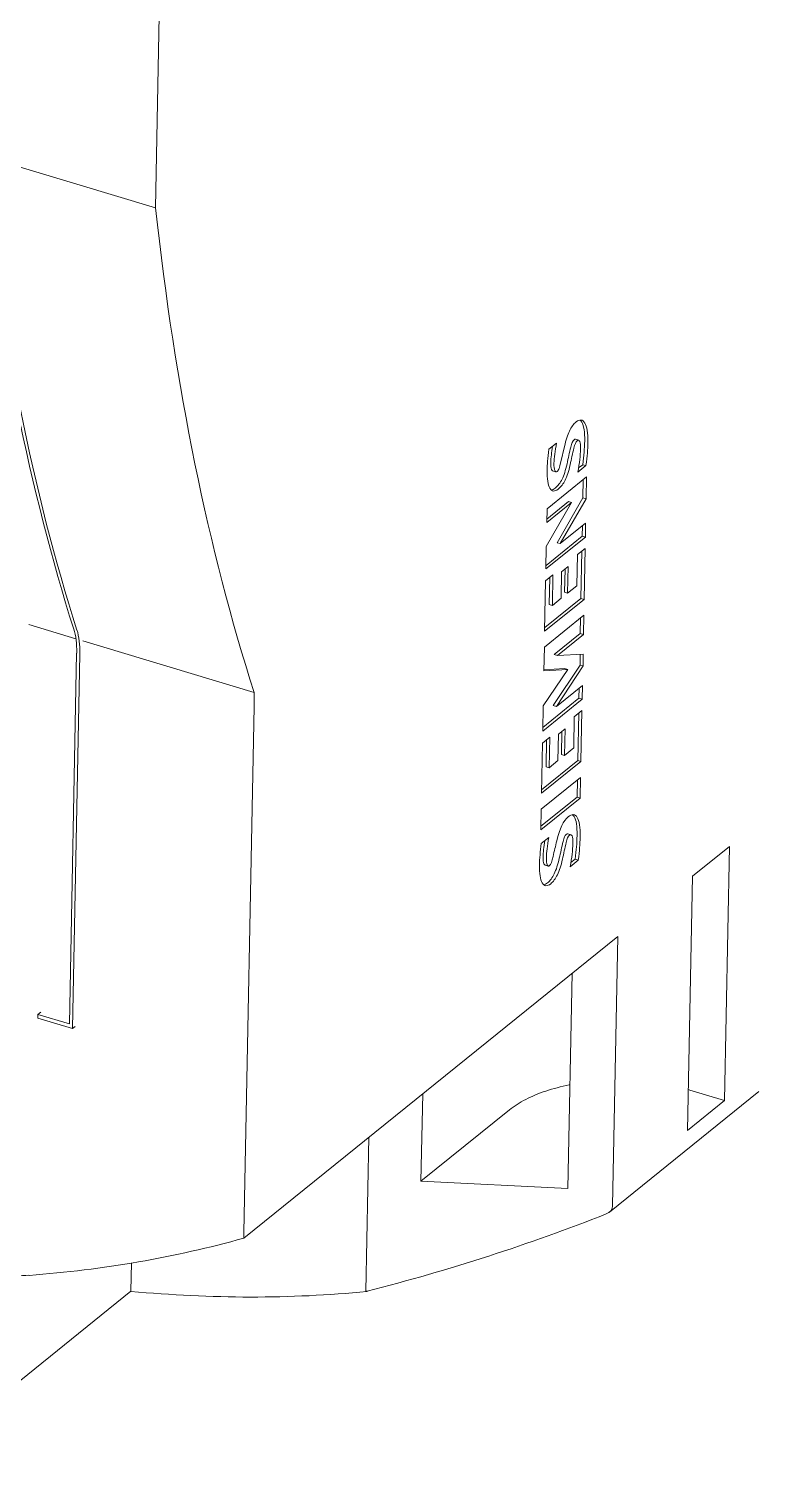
# Model space of a CAD drawing. Header units: inches. Extents: x 67578 to 72421, y -34894 to -31675.
# Drawn here: x 69262.1 to 69293.1, y -33946.9 to -33885.3 of the extents above; entities that cross this region are included whole.
import ezdxf

# ---------------------------------------------------------------- set-up
doc = ezdxf.new("R2010")
doc.units = ezdxf.units.IN
doc.header["$MEASUREMENT"] = 0

# ---------------------------------------------------------------- blocks, each defined once
blk = doc.blocks.new('A$C24EF5112')
at = {"color": 0, "linetype": 'Continuous', "lineweight": 0, "extrusion": (1.17636e-17, 0.017452, 0.999848)}
for p, q in [((-132.43, 284.98), (-136.67, 66.76)), ((-149.31, 70.57), (-136.67, 66.76)), ((-107.67, 48.98), (-107.1, 49.43)), ((-105.71, 49.71), (-105.47, 49.64)), ((-106.8, 48.04), (-106.52, 49.18)), ((-107.39, 47.38), (-107.15, 47.31)), ((-104.94, 47.76), (-105.53, 47.29)), ((-105.17, 47.83), (-105.48, 47.59)), ((-105.17, 47.83), (-104.94, 47.76)), ((-107.8, 44.58), (-104.9, 46.93)), ((-105.13, 46.74), (-105.16, 45.39)), ((-104.9, 46.93), (-104.93, 45.32)), ((-107.86, 41.8), (-105.99, 45.04)), ((-106.22, 45.11), (-107.82, 43.82)), ((-105.99, 45.04), (-107.82, 43.56)), ((-105.16, 45.39), (-107.06, 42.08)), ((-104.93, 45.32), (-106.83, 42.01)), ((-106.22, 45.11), (-105.99, 45.04)), ((-105.16, 45.39), (-104.93, 45.32)), ((-107.82, 43.56), (-107.8, 44.58)), ((-106.83, 42.01), (-104.96, 43.52)), ((-105.2, 43.32), (-105.22, 42.56)), ((-104.96, 43.52), (-104.98, 42.49)), ((-104.98, 42.49), (-107.89, 40.15)), ((-107.89, 40.15), (-107.86, 41.8)), ((-105.22, 42.56), (-107.88, 40.41)), ((-107.06, 42.08), (-106.83, 42.01)), ((-105.22, 42.56), (-104.98, 42.49)), ((-105.61, 38.91), (-105.56, 41.2)), ((-105.56, 41.2), (-105, 41.65)), ((-105.24, 41.46), (-105.31, 37.97)), ((-105, 41.65), (-105.07, 37.9)), ((-107.91, 39.27), (-107.37, 39.7)), ((-107.37, 39.7), (-107.41, 37.46)), ((-106.77, 37.98), (-106.73, 39.93)), ((-106.73, 39.93), (-106.25, 40.32)), ((-106.48, 40.13), (-106.52, 38.44)), ((-106.25, 40.32), (-106.29, 38.37)), ((-107.98, 35.56), (-107.91, 39.27)), ((-107.61, 39.51), (-107.64, 37.53)), ((-106.29, 38.37), (-105.61, 38.91)), ((-105.07, 37.9), (-107.98, 35.56)), ((-105.31, 37.97), (-107.97, 35.82)), ((-107.64, 37.53), (-107.41, 37.46)), ((-107.41, 37.46), (-106.77, 37.98)), ((-106.52, 38.44), (-106.29, 38.37)), ((-105.31, 37.97), (-105.07, 37.9)), ((-108, 34.38), (-105.1, 36.73)), ((-105.33, 36.54), (-105.36, 35.38)), ((-105.1, 36.73), (-105.12, 35.31)), ((-146.01, 36.04), (-142.54, 34.99)), ((-105.36, 35.38), (-107.27, 33.84)), ((-105.12, 35.31), (-107.04, 33.77)), ((-105.36, 35.38), (-105.12, 35.31)), ((-142.04, 34.84), (-129.39, 31.03)), ((-108.04, 32.63), (-108, 34.38)), ((-142.49, 33.94), (-143.02, 6.6)), ((-142.26, 33.87), (-142.79, 6.25)), ((-107.27, 33.84), (-107.04, 33.77)), ((-107.04, 33.77), (-105.13, 33.86)), ((-105.36, 33.85), (-105.37, 33.06)), ((-105.13, 33.86), (-105.14, 32.99)), ((-108.09, 30.04), (-106.28, 32.74)), ((-106.28, 32.74), (-108.04, 32.63)), ((-106.52, 32.81), (-108.03, 32.71)), ((-105.37, 33.06), (-107.35, 30.08)), ((-105.14, 32.99), (-107.11, 30.01)), ((-106.52, 32.81), (-106.28, 32.74)), ((-105.37, 33.06), (-105.14, 32.99)), ((-129.39, 31.03), (-129.41, 29.99)), ((-107.11, 30.01), (-105.2, 31.56)), ((-105.43, 31.37), (-105.45, 30.61)), ((-105.2, 31.56), (-105.22, 30.54)), ((-129.41, 29.99), (-130.17, -8.79)), ((-105.45, 30.61), (-108.12, 28.45)), ((-105.22, 30.54), (-108.12, 28.19)), ((-108.12, 28.19), (-108.09, 30.04)), ((-107.35, 30.08), (-107.11, 30.01)), ((-105.45, 30.61), (-105.22, 30.54)), ((-105.84, 26.95), (-105.8, 29.24)), ((-105.8, 29.24), (-105.23, 29.7)), ((-105.47, 29.51), (-105.54, 26.01)), ((-105.23, 29.7), (-105.31, 25.94)), ((-107, 26.01), (-106.96, 27.96)), ((-106.96, 27.96), (-106.48, 28.35)), ((-106.72, 28.16), (-106.75, 26.47)), ((-106.48, 28.35), (-106.52, 26.4)), ((-108.21, 23.6), (-108.14, 27.31)), ((-108.14, 27.31), (-107.6, 27.74)), ((-107.84, 27.55), (-107.88, 25.56)), ((-107.6, 27.74), (-107.64, 25.49)), ((-106.52, 26.4), (-105.84, 26.95)), ((-105.54, 26.01), (-108.21, 23.86)), ((-105.31, 25.94), (-108.21, 23.6)), ((-107.64, 25.49), (-107, 26.01)), ((-106.75, 26.47), (-106.52, 26.4)), ((-105.54, 26.01), (-105.31, 25.94)), ((-108.23, 22.43), (-105.33, 24.77)), ((-107.88, 25.56), (-107.64, 25.49)), ((-105.33, 24.77), (-105.36, 23.25)), ((-105.57, 24.58), (-105.59, 23.32)), ((-105.59, 23.32), (-108.26, 21.17)), ((-105.36, 23.25), (-108.26, 20.91)), ((-105.59, 23.32), (-105.36, 23.25)), ((-108.26, 20.91), (-108.23, 22.43)), ((-108.23, 19.89), (-107.67, 20.34)), ((-106.27, 20.62), (-106.03, 20.55)), ((-97.09, 17.48), (-94.35, 19.69)), ((-94.35, 19.69), (-94.71, 0.95)), ((-107.95, 18.31), (-107.71, 18.24)), ((-105.5, 18.67), (-106.1, 18.19)), ((-105.74, 18.74), (-106.04, 18.49)), ((-105.74, 18.74), (-105.5, 18.67)), ((-97.09, 17.48), (-97.46, -1.26)), ((-130.17, -9.2), (-102.58, 13.05)), ((-102.58, 13.05), (-102.97, -6.82)), ((-105.95, 10.33), (-106.26, -5.53)), ((-145.34, 7.3), (-145.13, 7.46)), ((-145.34, 7.3), (-145.34, 7.01)), ((-143.02, 6.6), (-145.34, 7.3)), ((-145.34, 7.01), (-142.79, 6.25)), ((-142.79, 6.25), (-142.59, 6.41)), ((-117.1, -5), (-116.97, 1.45)), ((-103.21, -7.28), (-92.18, 1.61)), ((-94.71, 0.95), (-97.27, 1.72)), ((-110.58, 0.26), (-117.1, -5)), ((-97.46, -1.26), (-94.71, 0.95)), ((-121.17, -13.11), (-120.95, -1.76)), ((-117.1, -5), (-106.26, -5.53)), ((-130.17, -8.79), (-130.17, -9.2)), ((-138.44, -11.03), (-138.48, -13.12)), ((-155.64, -26.96), (-138.48, -13.12)), ((-121.08, -13.13), (-121.17, -13.11)), ((-121.17, -13.11), (-121.06, -13.11)), ((-121.06, -13.11), (-121.08, -13.13))]:
    blk.add_line(p, q, dxfattribs=at)
at = {"color": 0, "linetype": 'Continuous', "lineweight": 0}
for centre, major_axis, ratio, start_param, end_param in [((-41.4, 195.08), (-62.3, -206.82), 0.437606, 5.486055, 5.712876), ((-41.17, 195.01), (-62.3, -206.82), 0.437606, 5.486055, 5.712876), ((-28.32, 191.13), (62.3, 206.82), 0.437606, 2.340584, 2.576724), ((-145.23, 31.73), (1.56, 5.17), 0.437606, 5.281852, 5.712876), ((-145, 31.66), (1.56, 5.17), 0.437606, 5.281852, 5.712876), ((-168.63, 88.2), (135.13, -12.87), 0.781976, 5.145439, 5.288633), ((-103.87, -6.78), (0.901, -0.086), 0.781976, 5.288633, 6.342277), ((-180.45, 98.63), (76.27, -94.58), 0.75727, 5.801958, 5.967689), ((-100.79, -168.22), (107.65, -133.5), 0.75727, 2.635944, 2.642683), ((-157.38, 97.28), (-76.27, 94.58), 0.75727, 2.50642, 2.679021)]:
    blk.add_ellipse(centre, major_axis=major_axis, ratio=ratio, start_param=start_param, end_param=end_param, dxfattribs=at)
for points, knots in [([(-106.52, 49.18), (-106.41, 49.65), (-106.29, 50.02), (-106.01, 50.61), (-105.85, 50.83), (-105.39, 51.2), (-105.18, 51.17), (-104.86, 50.63), (-104.78, 50.17), (-104.8, 49.21), (-104.81, 48.93), (-104.85, 48.42), (-104.89, 48.11), (-104.94, 47.76)], [0, 0, 0, 0, 0.166268, 0.166268, 0.333878, 0.333878, 0.563503, 0.563503, 0.792499, 0.792499, 0.895897, 0.895897, 1, 1, 1, 1]), ([(-105.37, 51.12), (-105.33, 51.09), (-105.29, 51.04), (-105.09, 50.7), (-105.01, 50.24), (-105.03, 49.28), (-105.05, 49), (-105.09, 48.49), (-105.12, 48.18), (-105.17, 47.83)], [0.5080652, 0.5080652, 0.5080652, 0.5080652, 0.5635033, 0.5635033, 0.7924986, 0.7924986, 0.895897, 0.895897, 1, 1, 1, 1]), ([(-107.39, 49.2), (-107.47, 48.73), (-107.52, 48.33), (-107.53, 47.76), (-107.51, 47.58), (-107.44, 47.43), (-107.42, 47.39), (-107.39, 47.38)], [0.0633107, 0.0633107, 0.0633107, 0.0633107, 0.3653686, 0.3653686, 0.5914017, 0.5914017, 0.7093474, 0.7093474, 0.7093474, 0.7093474]), ([(-107.1, 49.43), (-107.22, 48.83), (-107.29, 48.33), (-107.3, 47.69), (-107.28, 47.51), (-107.19, 47.31), (-107.13, 47.28), (-107, 47.39), (-106.95, 47.46), (-106.91, 47.56)], [0, 0, 0, 0, 0.365369, 0.365369, 0.591402, 0.591402, 0.817435, 0.817435, 1, 1, 1, 1]), ([(-105.71, 49.71), (-105.74, 49.71), (-105.77, 49.7), (-105.91, 49.59), (-106, 49.4), (-106.15, 48.72), (-106.24, 48.31), (-106.33, 47.9)], [0.4541125, 0.4541125, 0.4541125, 0.4541125, 0.5173251, 0.5173251, 0.7122935, 0.7122935, 1, 1, 1, 1]), ([(-105.53, 47.29), (-105.41, 47.95), (-105.34, 48.52), (-105.33, 49.24), (-105.35, 49.43), (-105.44, 49.64), (-105.49, 49.67), (-105.68, 49.52), (-105.77, 49.33), (-105.92, 48.65), (-106.01, 48.24), (-106.1, 47.83)], [0, 0, 0, 0, 0.246304, 0.246304, 0.382745, 0.382745, 0.517325, 0.517325, 0.712294, 0.712294, 1, 1, 1, 1]), ([(-106.1, 47.83), (-106.21, 47.35), (-106.33, 46.97), (-106.6, 46.42), (-106.77, 46.2), (-107.24, 45.82), (-107.44, 45.84), (-107.74, 46.34), (-107.81, 46.79), (-107.8, 47.62), (-107.78, 47.85), (-107.76, 48.1)], [0, 0, 0, 0, 0.199802, 0.199802, 0.399817, 0.399817, 0.659836, 0.659836, 0.918552, 0.918552, 1, 1, 1, 1]), ([(-106.33, 47.9), (-106.44, 47.42), (-106.56, 47.04), (-106.83, 46.49), (-107, 46.27), (-107.31, 46.02), (-107.4, 45.97), (-107.49, 45.96)], [0, 0, 0, 0, 0.1998018, 0.1998018, 0.3998168, 0.3998168, 0.5012983, 0.5012983, 0.5012983, 0.5012983]), ([(-107.36, 18.95), (-107.27, 19.33), (-107.18, 19.71), (-106.86, 21), (-106.59, 21.6), (-105.96, 22.1), (-105.74, 22.08), (-105.42, 21.56), (-105.35, 21.09), (-105.37, 20.12), (-105.38, 19.84), (-105.42, 19.32), (-105.45, 19.02), (-105.5, 18.67)], [0, 0, 0, 0, 0.107688, 0.107688, 0.367228, 0.367228, 0.583758, 0.583758, 0.800289, 0.800289, 0.899805, 0.899805, 1, 1, 1, 1]), ([(-105.93, 22.03), (-105.89, 21.99), (-105.85, 21.95), (-105.65, 21.63), (-105.58, 21.16), (-105.6, 20.19), (-105.61, 19.91), (-105.65, 19.39), (-105.69, 19.09), (-105.74, 18.74)], [0.5358018, 0.5358018, 0.5358018, 0.5358018, 0.5837583, 0.5837583, 0.8002888, 0.8002888, 0.8998053, 0.8998053, 1, 1, 1, 1]), ([(-107.67, 20.34), (-107.79, 19.74), (-107.85, 19.24), (-107.86, 18.6), (-107.84, 18.43), (-107.75, 18.23), (-107.69, 18.21), (-107.53, 18.34), (-107.44, 18.57), (-107.36, 18.95)], [0, 0, 0, 0, 0.336425, 0.336425, 0.537425, 0.537425, 0.738425, 0.738425, 1, 1, 1, 1]), ([(-106.27, 20.62), (-106.3, 20.63), (-106.34, 20.61), (-106.49, 20.5), (-106.56, 20.32), (-106.72, 19.63), (-106.81, 19.22), (-106.9, 18.81)], [0.5080079, 0.5080079, 0.5080079, 0.5080079, 0.5948219, 0.5948219, 0.7575389, 0.7575389, 1, 1, 1, 1]), ([(-106.1, 18.19), (-105.97, 18.86), (-105.91, 19.42), (-105.89, 20.45), (-105.98, 20.65), (-106.25, 20.43), (-106.33, 20.25), (-106.49, 19.56), (-106.58, 19.15), (-106.67, 18.74)], [0, 0, 0, 0, 0.271083, 0.271083, 0.594822, 0.594822, 0.757539, 0.757539, 1, 1, 1, 1]), ([(-107.96, 20.11), (-108.04, 19.64), (-108.09, 19.24), (-108.1, 18.67), (-108.08, 18.5), (-108.01, 18.35), (-107.98, 18.32), (-107.95, 18.31)], [0.0582954, 0.0582954, 0.0582954, 0.0582954, 0.3364252, 0.3364252, 0.5374251, 0.5374251, 0.6434804, 0.6434804, 0.6434804, 0.6434804]), ([(-106.67, 18.74), (-106.77, 18.28), (-106.9, 17.9), (-107.19, 17.3), (-107.35, 17.08), (-107.8, 16.72), (-108, 16.74), (-108.31, 17.25), (-108.38, 17.7), (-108.36, 18.54), (-108.35, 18.78), (-108.32, 19.06)], [0, 0, 0, 0, 0.190446, 0.190446, 0.38006, 0.38006, 0.646115, 0.646115, 0.912944, 0.912944, 1, 1, 1, 1]), ([(-106.9, 18.81), (-107, 18.35), (-107.13, 17.97), (-107.42, 17.37), (-107.58, 17.15), (-107.87, 16.92), (-107.96, 16.87), (-108.05, 16.86)], [0, 0, 0, 0, 0.1904464, 0.1904464, 0.3800602, 0.3800602, 0.4823393, 0.4823393, 0.4823393, 0.4823393]), ([(-106.11, 2.11), (-106.13, 2.11), (-106.16, 2.1), (-106.47, 2.04), (-106.76, 1.97), (-107.34, 1.82), (-107.62, 1.74), (-108.43, 1.47), (-108.92, 1.26), (-109.83, 0.8), (-110.23, 0.54), (-110.58, 0.26)], [0.6203799, 0.6203799, 0.6203799, 0.6203799, 0.625, 0.625, 0.6875, 0.6875, 0.75, 0.75, 0.875, 0.875, 1, 1, 1, 1])]:
    blk.add_open_spline(points, degree=3, knots=knots, dxfattribs=at)
for points in [[(-107.76, 48.1), (-107.73, 48.35), (-107.7, 48.65), (-107.67, 48.98)], [(-106.91, 47.56), (-106.88, 47.65), (-106.84, 47.81), (-106.8, 48.04)], [(-108.32, 19.06), (-108.3, 19.34), (-108.27, 19.62), (-108.23, 19.89)], [(-97.27, 1.72), (-97.31, 1.74), (-97.36, 1.75), (-97.4, 1.76)]]:
    blk.add_open_spline(points, degree=3, dxfattribs=at)

msp = doc.modelspace()

# ---------------------------------------------------------------- block references
at = {"xscale": 0.5760000000000001, "yscale": 0.5760000000000001, "zscale": 0.5760000000000001}
msp.add_blockref('A$C24EF5112', (69346.197, -33931.397), dxfattribs=at)

doc.saveas('drawing.dxf')
